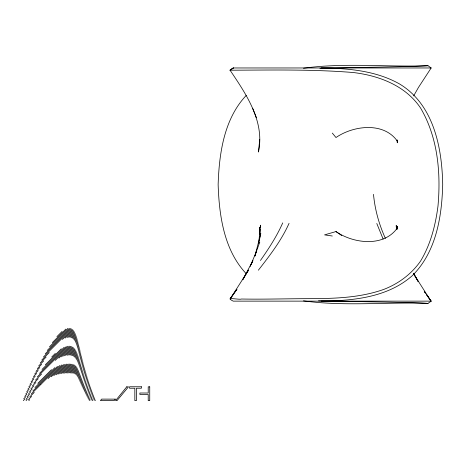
<?xml version="1.0" encoding="UTF-8"?>
<svg xmlns="http://www.w3.org/2000/svg" width="466" height="466" viewBox="0 0 466 466"><rect width="100%" height="100%" fill="white"/><g stroke="black" fill="none" stroke-linecap="round" stroke-linejoin="round"><path stroke-width="0.7" d="M260.028 234.136L260.261 229.324M260.331 227.95L260.465 225.2L258.688 243.508L260.791 233.379L255.007 255.881M397.143 229.039L397.312 226.307L396.583 229.721M259.306 143.668L258.444 152.021C265.003 121.55 246.165 94.184 230.053 70.203L233.361 67.966L230.053 70.203C271.066 70.092 312.214 69.184 353.117 72.51C378.905 75.527 405.618 85.645 420.577 108.042C437.836 137.383 440.964 172.705 437.993 206.007C435.524 225.229 430.636 244.318 420.577 261.059C411.548 274.014 398.663 283.619 384.001 289.328C359.082 298.257 332.299 298.619 306.139 298.671C284.575 298.764 263.005 299.411 241.435 299.021C239.844 300.092 223.75 296.376 233.21 301.135L431.161 301.135L426.285 294.279M259.451 142.276L259.743 139.491M396.997 229.284L397.335 227.961C383.722 247.458 353.339 243.584 335.974 231.567L324.546 234.881L332.316 236.012M254.995 255.997L256.399 251.448L250.149 266.575M259.789 242.07L256.224 251.902L256.399 251.448M251.151 264.531L252.916 260.628L242.722 279.798L248.564 270.035L230.111 299.015L236.961 289.205L230.053 298.898M282.728 222.882C276.833 236.262 268.806 248.541 260.436 260.477M289.054 223.342C281.406 240.508 269.831 255.461 258.368 270.204M413.668 95.879L418.491 87.392L431.161 67.966L428.009 65.723C386.524 67.25 344.735 62.502 303.488 68.246M246.24 95.414C224.018 118.947 219.154 153.454 218.14 184.553C219.154 215.647 224.018 250.155 246.24 273.688M56.91 336.633L62.077 331.472M52.338 342.586L65.846 329.078M49.513 346.791L67.867 328.437M47.223 350.455L69.358 328.326M45.231 353.834L70.547 328.513M43.425 357.014L71.531 328.914M41.765 360.061L49.262 352.558M62.421 339.405L72.358 329.468M40.21 362.997L46.122 357.084M65.1 338.1L73.069 330.138M38.736 365.845L43.699 360.882M67.057 337.524L73.686 330.895M37.338 368.623L41.649 364.319M68.642 337.32L74.234 331.728M36.004 371.338L39.826 367.517M69.982 337.361L74.729 332.613M34.717 374.006L38.171 370.552M51.709 357.014L55.314 353.409M71.135 337.588L75.177 333.545M33.476 376.627L36.639 373.464M45.313 364.785L61.32 348.784M72.108 337.99L75.591 334.512M32.276 379.202L35.206 376.272M42.027 369.451L64.209 347.275M72.946 338.537L75.975 335.508M31.117 381.747L33.861 379.004M39.499 373.365L66.329 346.529M73.657 339.201L76.331 336.528M29.987 384.258L32.573 381.666M37.367 376.872L68.036 346.203M74.28 339.964L76.669 337.57M28.886 386.739L31.35 384.269M35.503 380.122L41.573 374.047M55.291 360.329L69.469 346.151M74.822 340.797L76.995 338.625M27.809 389.192L30.179 386.821M33.826 383.174L38.247 378.753M58.902 358.098L70.692 346.308M75.311 341.695L77.304 339.697M26.76 391.621L29.055 389.331M32.3 386.081L35.859 382.522M61.553 356.828L71.741 346.64M75.748 342.632L77.601 340.78M25.735 394.02L27.966 391.795M30.89 388.871L33.925 385.836M63.737 356.024L72.649 347.112M76.144 343.611L77.892 341.869M24.733 396.409L26.912 394.23M29.574 391.562L32.276 388.865M37.816 383.326L51.47 369.666M65.613 355.523L73.442 347.694M76.517 344.624L78.177 342.964M23.749 398.768L25.892 396.63M28.35 394.172L30.82 391.702M34.95 387.572L54.866 367.651M67.273 355.243L74.141 348.376M76.867 345.656L78.457 344.065M23.3 400.603L24.902 399.001M27.191 396.712L29.509 394.387M32.865 391.038L57.481 366.422M68.764 355.139L74.764 349.139M77.199 346.704L78.731 345.172M26.096 399.181L28.321 396.956M31.164 394.114L40.839 384.438M40.95 384.333L59.7 365.577M70.104 355.174L75.323 349.96M77.513 347.764L78.999 346.279M26.061 400.603L27.232 399.432M29.713 396.945L34.228 392.43M48.132 378.532L61.675 364.983M71.31 355.348L75.83 350.828M77.822 348.842L79.267 347.391M28.432 399.607L31.63 396.409M51.301 376.738L63.469 364.569M72.376 355.663L76.296 351.743M78.119 349.919L79.535 348.504M28.822 400.603L29.702 399.717M53.811 375.608L65.135 364.284M73.319 356.1L76.733 352.686M78.41 351.009L79.803 349.617M55.972 374.821L66.69 364.109M74.141 356.653L77.135 353.665M78.702 352.098L80.065 350.735M57.924 374.256L68.158 364.022M74.875 357.305L77.519 354.661M78.987 353.193L80.333 351.847M59.724 373.837L69.55 364.01M75.521 358.039L77.886 355.675M79.267 354.288L80.595 352.96M61.407 373.534L70.861 364.074M76.098 358.837L78.241 356.7M79.552 355.389L80.863 354.073M63.003 373.313L72.079 364.243M76.622 359.694L78.579 357.737M79.832 356.484L81.131 355.185M64.535 373.161L73.174 364.523M77.106 360.591L78.911 358.785M80.117 357.579L81.404 356.298M66.009 373.068L74.141 364.936M77.554 361.523L79.232 359.845M80.402 358.674L81.672 357.405M67.442 373.016L74.985 365.472M77.973 362.484L79.552 360.905M80.688 359.769L81.946 358.511M68.84 372.998L75.713 366.125M78.37 363.463L79.867 361.971M80.979 360.859L82.226 359.612M70.209 373.01L76.354 366.864M78.754 364.464L80.181 363.037M81.265 361.948L82.505 360.713M71.537 373.056L76.919 367.68M79.127 365.472L80.49 364.109M81.562 363.037L82.785 361.814M72.795 373.184L77.426 368.554M79.482 366.492L80.799 365.175M81.853 364.121L83.064 362.909M73.937 373.423L77.892 369.462M79.837 367.523L81.107 366.247M82.156 365.204L83.356 364.004M74.933 373.808L78.329 370.406M80.181 368.554L81.416 367.319M82.453 366.282L83.641 365.094M75.772 374.344L78.748 371.367M80.525 369.59L81.731 368.39M82.762 367.359L83.938 366.183M76.476 375.019L79.144 372.351M80.868 370.627L82.039 369.456M83.064 368.431L84.23 367.266M77.082 375.794L79.535 373.342M81.206 371.67L82.354 370.522M83.379 369.497L84.527 368.344M77.618 376.639L79.919 374.338M81.544 372.713L82.668 371.588M83.688 370.563L84.829 369.427M78.107 377.53L80.298 375.34M81.888 373.749L82.989 372.649M84.008 371.629L85.138 370.499M78.568 378.444L80.67 376.342M82.226 374.792L83.309 373.709M84.329 372.689L85.441 371.571M79.016 379.382L81.049 377.349M82.564 375.829L83.63 374.763M84.649 373.744L85.756 372.643M79.447 380.326L81.422 378.351M82.907 376.866L83.956 375.817M84.975 374.798L86.07 373.703M79.878 381.275L81.795 379.359M83.257 377.903L84.288 376.866M85.307 375.852L86.385 374.769M80.303 382.231L82.173 380.361M83.6 378.934L84.62 377.914M85.639 376.895L86.705 375.829M80.734 383.18L82.552 381.363M83.95 379.965L84.952 378.957M85.971 377.943L87.031 376.883M81.16 384.135L82.931 382.365M84.305 380.99L85.295 380M86.309 378.98L87.358 377.932M81.591 385.085L83.309 383.361M84.655 382.015L85.639 381.037M86.653 380.017L87.69 378.98M82.022 386.029L83.694 384.357M85.016 383.04L85.983 382.073M86.996 381.054L88.027 380.029M82.459 386.978L84.084 385.347M85.377 384.06L86.332 383.099M87.346 382.085L88.365 381.072M82.896 387.916L84.474 386.337M85.738 385.073L86.688 384.13M87.701 383.116L88.703 382.108M83.338 388.854L84.87 387.328M86.105 386.087L87.043 385.149M88.051 384.141L89.047 383.145M83.787 389.786L85.266 388.312M86.472 387.1L87.404 386.168M88.412 385.161L89.396 384.176M84.235 390.718L85.662 389.291M86.845 388.108L87.765 387.188M88.773 386.18L89.746 385.207M84.684 391.644L86.064 390.269M87.218 389.11L88.132 388.195M89.134 387.199L90.101 386.232M85.144 392.57L86.472 391.242M87.596 390.112L88.505 389.209M89.501 388.213L90.462 387.252M85.604 393.49L86.88 392.215M87.981 391.114L88.878 390.211M89.868 389.221L90.818 388.271M86.064 394.405L87.288 393.182M88.365 392.11L89.256 391.213M90.241 390.228L91.185 389.285M86.53 395.319L87.701 394.149M88.75 393.1L89.641 392.209M90.62 391.236L91.552 390.298M87.002 396.228L88.121 395.116M89.14 394.09L90.025 393.205M90.998 392.238L91.924 391.312M87.474 397.137L88.54 396.071M89.536 395.075L90.416 394.195M91.377 393.234L92.297 392.314M87.952 398.04L88.959 397.032M89.932 396.059L90.806 395.18M91.761 394.23L92.676 393.316M88.429 398.943L89.385 397.987M90.328 397.044L91.208 396.164M92.146 395.226L93.054 394.318M88.907 399.84L89.81 398.937M90.73 398.022L91.604 397.149M92.536 396.217L93.439 395.314M89.53 400.603L90.241 399.892M91.132 398.995L92.006 398.121M92.926 397.207L93.823 396.31M91.54 399.968L92.414 399.094M93.322 398.191L94.214 397.3M92.291 400.603L92.827 400.067M93.718 399.176L94.604 398.284M94.115 400.154L95 399.269M95.052 400.603L95.402 400.247M230.053 70.203L233.21 67.966L431.161 67.966M303.488 300.855C344.729 306.599 386.524 301.863 428.009 303.378L431.161 301.135M428.009 65.723L413.726 66.422L319.892 68.275M321.255 301.135C352.937 300.797 387.555 297.553 412.34 275.633C436.17 252.019 441.896 216.731 442.7 184.553C442.048 147.64 433.683 104.372 399.438 83.903C375.713 70.57 347.939 68.286 321.255 67.966M318.499 300.797L413.726 302.679L428.009 303.378M335.974 231.567L341.735 235.575M397.335 141.14C383.722 121.643 353.339 125.517 335.974 137.534L332.316 133.09M426.244 294.279L431.009 301.135L413.61 273.816L418.276 281.709L413.645 273.222M383.134 239.081L376.79 223.482M385.388 238.353C379.021 224.472 374.92 209.549 373.499 194.334M252.624 108.229L256.399 117.653L256.224 117.199M259.719 228.556L259.358 227.175L259.801 234.118M396.508 229.575L396.24 225.398L396.432 229.587M397.143 140.062L397.312 142.794L397.178 140.074M115.341 399.129L114.135 400.614L100.411 400.603L101.635 399.112L115.341 399.129M126.735 386.838L115.58 400.614L117.024 400.614L128.5 386.838L126.735 386.838M141.39 386.768L129.56 386.768L129.56 388.23L134.837 388.23L134.837 400.614L136.404 400.614L136.404 388.23L141.39 388.23L141.39 386.768M149.737 386.838L148.211 386.838L148.211 393.013L139.864 393.013L139.864 394.446L148.211 394.446L148.211 400.614L149.737 400.614L149.737 386.838M425.475 293.137L424.258 291.425L425.446 293.137"/></g></svg>
